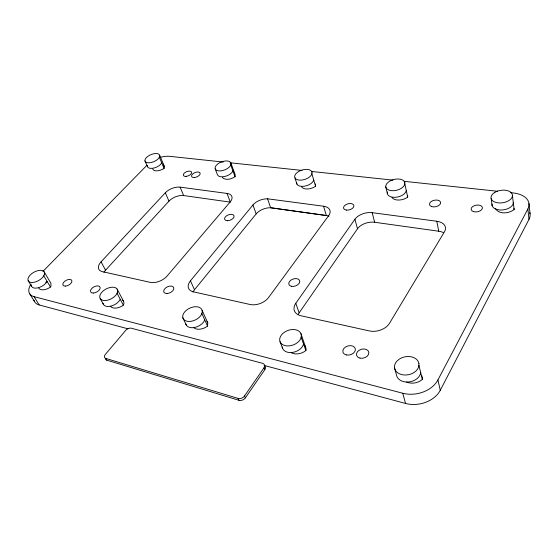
<?xml version="1.0" encoding="UTF-8"?>
<svg xmlns="http://www.w3.org/2000/svg" width="558" height="558" viewBox="0 0 558 558"><rect width="100%" height="100%" fill="white"/><g stroke="black" fill="none" stroke-linecap="round" stroke-linejoin="round"><path stroke-width="0.84" d="M406.517 382.007A12.157 9.033 -10.7 0 0 420.697 380.716L422.343 379.37L422.364 377.633L421.576 375.367M420.641 372.395L420.627 373.072A12.304 9.123 -11.1 0 1 408.268 382.028A12.304 9.123 -11.1 0 1 396.41 374.746L394.506 367.736M391.96 197.546A9.619 5.559 -13.1 0 0 406.377 197.964L407.675 197.023L407.717 195.942M406.252 190.466L406.238 190.885A9.709 5.587 -13.3 0 1 395.266 197.323A9.709 5.587 -13.3 0 1 387.419 191.959M291.311 352.719A11.007 7.686 -19.8 0 0 304.305 351.68L305.896 350.466L306.133 348.924L300.964 333.67M303.524 343.881L303.433 344.474A11.132 7.742 -20.2 0 1 292.071 352.496A11.132 7.742 -20.2 0 1 282.229 346.93M301.578 186.749A8.858 4.91 -17.3 0 0 314.287 187.049L315.556 186.184L315.382 183.938M313.715 180.004L313.652 180.387A8.935 4.924 -17.5 0 1 304.243 186.239A8.935 4.924 -17.5 0 1 296.598 182.857M193.48 327.469A10.19 6.529 -24.9 0 0 205.993 327.148L207.527 326.046L207.771 322.887L202.122 310.353M204.709 319.818L204.556 320.355A10.309 6.557 -25.1 0 1 194.505 327.504A10.309 6.557 -25.1 0 1 185.779 323.947M222.509 177.298L223.179 178.253C226.855 180.555 231.716 178.895 235.051 176.705L235.155 174.633L230.859 162.922M232.909 170.867L232.798 171.222A8.335 4.338 -20.6 0 1 224.755 176.474A8.335 4.338 -20.6 0 1 217.439 174.738L215.2 168.886M110.414 306.182A9.549 5.58 -27.6 0 0 121.846 306.154L123.325 305.149L123.806 303.894A9.598 5.615 -27.9 0 0 122.251 299.876M120.207 299.241L120.019 299.73A9.653 5.594 -27.7 0 1 110.344 306.272A9.653 5.594 -27.7 0 1 102.979 303.154M152.759 168.969A7.784 3.836 -22.7 0 0 162.894 169.102L164.087 168.349L164.415 166.43L159.679 155.333M161.722 162.817L161.59 163.152A7.854 3.836 -22.8 0 1 152.836 168.251A7.854 3.836 -22.8 0 1 147.424 165.419M38.774 288.116A9.019 4.806 -29 0 0 49.013 287.984L50.436 287.056L50.994 285.912L50.876 283.213L44.256 271.955M264.136 365.427L405.533 403.448A26.149 19.676 -10.3 0 0 440.269 390.272L528.991 219.35A22.941 13.72 -7.6 0 0 529.814 212.675M440.269 390.272L437.918 379.935L527.868 208.957A23.164 13.65 -7.9 0 0 513.207 192.935L510.612 192.663M105.413 358.606A4.394 2.727 -30.1 0 0 106.829 360.175L238.957 400.288A4.855 3.494 -25.5 0 0 245.381 397.854L264.806 369.661A4.722 3.327 -23.1 0 0 264.59 365.853M105.825 358.438L238.106 398.412A4.862 3.494 -25.5 0 0 244.537 395.971L264.025 367.778A4.729 3.327 -23.1 0 0 262.518 363.314L131.311 328.209A4.276 2.616 -28.3 0 0 125.752 330.322L105.35 354.414A4.401 2.72 -30.1 0 0 105.825 358.438L106.829 360.175M298.377 314.14A14.25 9.612 -18.4 0 1 299.151 312.857L357.49 228.78A13.204 8.028 -14.5 0 1 374.62 222.265L438.741 231.214A14.027 8.712 -11 0 1 443.24 232.553M295.782 303.301L354.916 219.252A13.329 7.979 -14.7 0 1 372.2 212.682L436.802 221.247A14.159 8.663 -11.2 0 1 444.496 231.73L389.526 323.242A15.261 10.546 -14 0 1 369.298 330.922L301.048 315.786A14.389 9.57 -18.5 0 1 295.782 303.301L299.151 312.857M193.005 292.099A13.064 8.063 -23.8 0 1 194.491 289.769L256.178 213.888A12.06 6.898 -19.5 0 1 270.644 207.757L326.332 215.528A12.646 7.498 -17 0 1 328.934 216.183M190.466 280.807L252.962 204.974A12.164 6.849 -19.6 0 1 267.554 198.801L323.584 206.23A12.757 7.449 -17.1 0 1 328.711 215.604L268.572 297.512A13.797 8.83 -21.3 0 1 250.165 304.508L193.424 291.834A13.183 8.014 -23.8 0 1 190.466 280.807L194.491 289.769M103.948 272.332A12.157 6.801 -26.8 0 1 105.532 270.225L168.976 201.138A11.195 5.936 -22.8 0 1 183.645 195.551L230.335 202.136L227.022 193.431L180.108 187.146A11.286 5.887 -22.8 0 0 165.328 192.768L101.089 261.8A12.255 6.745 -26.6 0 0 102.351 271.648L150.304 282.362A12.736 7.407 -25.3 0 0 167.184 275.945L230.238 201.877A11.739 6.389 -21.2 0 0 227.022 193.431M42.945 271.383L146.852 165.356M513.981 208.371L514.12 209.557C509.056 213.484 499.138 214.83 495.42 208.518M45.686 282.376L47.123 281.448L46.907 281.888A9.109 4.806 -29.1 0 1 37.602 287.921A9.109 4.806 -29.1 0 1 31.325 285.166M223.214 162.043L169.548 156.324A16.928 8.335 -22.7 0 0 160.613 157.314M230.14 162.783L301.99 170.434M311.51 171.452L392.881 180.122M404.138 181.315L497.624 191.275M31.074 284.036A19.474 10.372 -29 0 0 34.101 296.675L402.785 393.257A26.442 19.649 -10.7 0 0 437.918 379.935M33.982 300.19A19.314 10.456 -29.2 0 0 39.165 304.933L128.047 328.829M163.159 165.084L164.415 166.43M304.982 345.779L305.721 346.93M29.4 293.271L34.463 301.494M34.101 296.675L39.165 304.933M28.193 280.786L31.625 286.421M43.775 275.778L50.436 287.056M100.217 298.614L103.467 304.549M101.089 261.8L105.532 270.225M117.054 293.271L123.325 305.149M117.11 289.058L123.346 300.915M206.99 321.352L207.771 322.887M182.815 317.69L186.511 325.495M238.106 398.412L238.957 400.288M201.85 313.505L207.527 326.046M244.537 395.971L245.381 397.854M144.961 160.941L147.41 166.486M165.328 192.768L168.976 201.138M159.337 157.237L164.087 168.349M180.108 187.146L183.645 195.551M264.025 367.778L264.806 369.661M280.004 341.629L282.543 348.248M230.74 164.973L235.051 176.705M301.118 337.199L305.896 350.466M252.962 204.974L256.178 213.888M267.554 198.801L270.644 207.757L326.332 215.528L323.584 206.23M294.959 177.904L296.912 184.105M311.859 173.761L315.556 186.184M354.916 219.252L357.49 228.78M402.785 393.257L405.533 403.448M372.2 212.682L374.62 222.265M418.912 365.309L422.343 379.37M385.773 186.881L387.322 193.459M404.815 183.826L407.675 197.023M436.802 221.247L438.741 231.214M491.152 198.69L492.142 205.707M512.411 195.481L514.12 209.557M513.269 202.568L513.318 203.021A10.755 6.312 -8.1 0 1 501.865 210.01A10.755 6.312 -8.1 0 1 492.003 204.068M527.868 208.957L528.991 219.35M528.949 203.482L530.058 213.854M418.939 363.572L418.898 365.985A12.395 9.116 -11.3 0 1 401.788 374.62A12.395 9.116 -11.3 0 1 397.219 360.803L399.528 358.961A12.395 9.116 -11.3 0 1 418.939 363.572M404.864 182.752L404.794 184.245A9.765 5.559 -13.5 0 1 391.374 190.655A9.765 5.559 -13.5 0 1 387.95 182.417L389.77 181.127A9.765 5.559 -13.5 0 1 404.864 182.752M301.369 335.658L301.027 337.799A11.209 7.721 -20.2 0 1 285.117 345.625A11.209 7.721 -20.2 0 1 282.864 333.454L285.096 331.794A11.209 7.721 -20.2 0 1 301.369 335.658M312.034 172.771L311.789 174.138A8.984 4.896 -17.6 0 1 299.109 180.094A8.984 4.896 -17.6 0 1 297.142 172.548L298.914 171.362A8.984 4.896 -17.6 0 1 312.034 172.771M202.247 312.124L201.696 314.042A10.372 6.536 -25.1 0 1 186.832 321.206A10.372 6.536 -25.1 0 1 186.267 310.353L188.416 308.846A10.372 6.536 -25.1 0 1 202.247 312.124M231.019 164.059L230.628 165.328A8.377 4.311 -20.6 0 1 218.631 170.881A8.377 4.311 -20.6 0 1 217.787 163.933L219.51 162.817A8.377 4.311 -20.6 0 1 231.019 164.059M117.55 292.022L116.859 293.752A9.716 5.566 -27.6 0 1 102.916 300.35A9.716 5.566 -27.6 0 1 103.579 290.579L105.65 289.197A9.716 5.566 -27.6 0 1 117.55 292.022M159.693 156.386L159.197 157.565A7.889 3.808 -22.8 0 1 147.807 162.776A7.889 3.808 -22.8 0 1 147.842 156.331L149.509 155.291A7.889 3.808 -22.8 0 1 159.693 156.386M44.347 274.641L43.552 276.217A9.165 4.785 -29 0 1 30.432 282.341A9.165 4.785 -29 0 1 32.008 273.462L33.996 272.185A9.165 4.785 -29 0 1 44.347 274.641M494.737 192.412L492.874 193.814A10.825 6.291 -8.3 0 0 498.203 202.875A10.825 6.291 -8.3 0 0 512.46 195.942L512.279 194.303A10.825 6.291 -8.3 0 0 494.737 192.412M65.286 286.115A4.973 2.699 -28.5 0 0 71.919 281.016A4.973 2.699 -28.5 0 0 64.902 281.148A4.973 2.699 -28.5 0 0 65.286 286.115M93.235 293.048A5.245 2.95 -27.9 0 0 100.147 287.614A5.245 2.95 -27.9 0 0 92.586 287.733A5.245 2.95 -27.9 0 0 93.235 293.048M166.912 293.508A5.42 3.243 -25.3 0 0 173.796 287.837A5.42 3.243 -25.3 0 0 165.587 287.963A5.42 3.243 -25.3 0 0 166.912 293.508M227.643 220.696A5.008 2.818 -21.1 0 0 234.039 215.841A5.008 2.818 -21.1 0 0 226.29 216.002A5.008 2.818 -21.1 0 0 227.643 220.696M346.399 210.087A5.329 3.104 -15.6 0 0 353.911 205.7A5.329 3.104 -15.6 0 0 345.855 204.681A5.329 3.104 -15.6 0 0 346.399 210.087M291.325 286.282A5.713 3.662 -19 0 0 299.792 281.567A5.713 3.662 -19 0 0 291.667 279.67A5.713 3.662 -19 0 0 291.325 286.282M346.288 354.944A6.431 4.597 -16.1 0 0 355.397 349.231A6.431 4.597 -16.1 0 0 345.618 346.936A6.431 4.597 -16.1 0 0 346.288 354.944M359.959 358.117A6.305 4.541 -15.1 0 0 368.845 352.517A6.305 4.541 -15.1 0 0 359.171 350.243A6.305 4.541 -15.1 0 0 359.959 358.117M473.512 211.615A5.713 3.383 -9.3 0 0 482.412 208.204A5.713 3.383 -9.3 0 0 474.398 205.637A5.713 3.383 -9.3 0 0 473.512 211.615M431.69 206.6A5.657 3.327 -11.4 0 0 440.611 203.182A5.657 3.327 -11.4 0 0 432.903 200.65A5.657 3.327 -11.4 0 0 431.69 206.6M194.386 177.5A4.569 2.344 -21.7 0 0 200.127 173.126A4.569 2.344 -21.7 0 0 193.068 173.657A4.569 2.344 -21.7 0 0 194.386 177.5M186.016 176.384A4.401 2.239 -22 0 0 191.575 172.178A4.401 2.239 -22 0 0 184.81 172.694A4.401 2.239 -22 0 0 186.016 176.384"/></g></svg>
